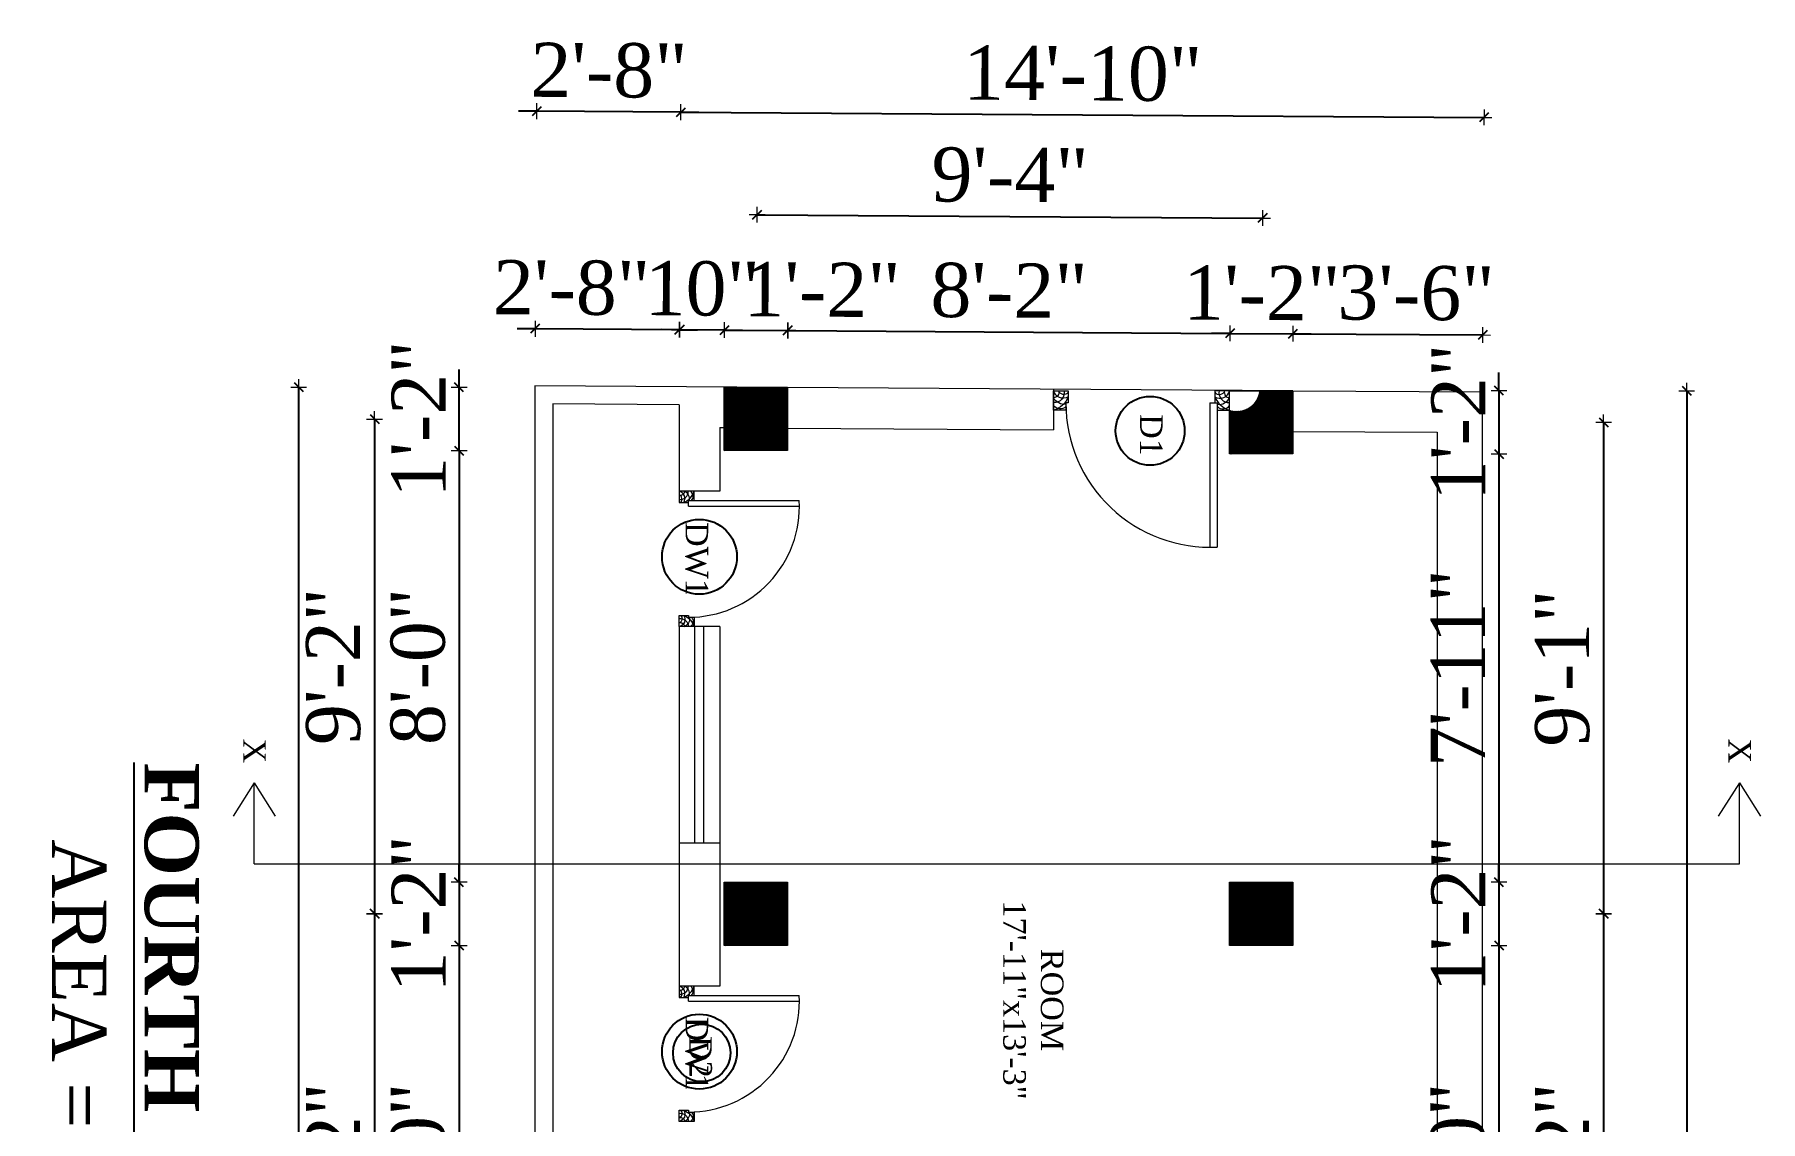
# Model space of a CAD drawing. Header units: inches. Extents: x 4069 to 291496, y -47643 to 12535.
# Drawn here: x 34035.5 to 34418, y 4234.1 to 4474.9 of the extents above; entities that cross this region are included whole.
import ezdxf

# ---------------------------------------------------------------- set-up
doc = ezdxf.new("R2010")
doc.units = ezdxf.units.IN
doc.header["$LTSCALE"] = 5
doc.header["$MEASUREMENT"] = 0
for name, color, linetype, lineweight in [('A-WALL', 7, 'Continuous', 9), ('Dimension', 7, 'Continuous', 18), ('DOOR', 62, 'Continuous', 0)]:
    doc.layers.add(name, color=color, linetype=linetype, lineweight=lineweight)
doc.layers.add('dim line', color=7, linetype='Continuous', lineweight=15, true_color=0xfab2b2)
doc.layers.add('TEXT', color=6, linetype='Continuous')
doc.layers.add('WALL', color=7, linetype='Continuous')
doc.styles.add('ordinary', font='times.ttf')
doc.dimstyles.new('Copy of 96', dxfattribs={"dimtxt": 7, "dimasz": 4, "dimexe": 0.5, "dimexo": 0.5, "dimgap": 3, "dimtad": 1, "dimdec": 1, "dimzin": 11, "dimdsep": 46, "dimlunit": 4, "dimtxsty": 'ordinary', "dimblk": 'OBLIQUE', "dimcen": 0.09, "dimse1": 1, "dimse2": 1, "dimclrt": 6, "dimazin": 0, "dimtfac": 1, "dimtdec": 1, "dimtix": 1, "dimtmove": 2, "dimatfit": 3, "dimldrblk": 'leader', "dimfxl": 0.5, "dimfxlon": 1, "dimtolj": 1, "dimtzin": 0, "dimarcsym": 0})
pattern_1 = [(315, (32698.64002, 28709.20397), (0.08838834765, 0.08838834765), [])]

# ---------------------------------------------------------------- blocks, each defined once
blk = doc.blocks.new('A$C27B36B59')
at = {"layer": 'DOOR'}
for p, q in [((0, 4), (0, 0)), ((2.5, 4), (0, 4)), ((2.5, 2.5), (2.5, 4)), ((0, 0), (3, 0)), ((3, 2.5), (2.5, 2.5)), ((3, 0), (3, 2.5))]:
    blk.add_line(p, q, dxfattribs=at)
for centre, radius, start, end in [((-1.4, -0.54), 4.75, 22.1411, 72.838), ((1.34, 2.09), 1.64, 45.138, 144.8948), ((2.21, 0.3), 2.49, 83.3149, 152.658), ((0.13, 0.37), 2.05, 349.4875, 93.6805), ((1.96, -0.47), 2.01, 58.7447, 166.495), ((-0.06, 0.32), 1.13, 343.542, 86.947), ((2.08, -0.4), 1.17, 38.2816, 160.1519)]:
    blk.add_arc(centre, radius, start, end, dxfattribs=at)
blk = doc.blocks.new('D2')
at = {"layer": 'DOOR'}
for p, q in [((74473.95, 24047.59), (74473.95, 24018.09)), ((74473.95, 24047.59), (74475.45, 24047.59)), ((74475.45, 24047.59), (74475.45, 24018.13))]:
    blk.add_line(p, q, dxfattribs=at)
blk.add_arc((74473.95, 24047.59), 29.5, 180, 272.9146, dxfattribs=at)
at = {"layer": 'DOOR', "xscale": -1, "rotation": 180}
blk.add_blockref('A$C27B36B59', (74441.95, 24050.09), dxfattribs=at)
at = {"layer": 'DOOR', "rotation": 180}
blk.add_blockref('A$C27B36B59', (74477.95, 24050.09), dxfattribs=at)
blk = doc.blocks.new('oblique')
at = {"color": 0, "lineweight": -2}
blk.add_line((0.25, 0.25), (-0.25, -0.25), dxfattribs=at)
at = {"layer": 'dim line', "lineweight": 9}
for p, q in [((-0.4375, 0), (0.4375, 0)), ((0, 0.4375), (0, -0.4375))]:
    blk.add_line(p, q, dxfattribs=at)
blk = doc.blocks.new('*D1469')
at = {"layer": 'A-WALL', "color": 0, "lineweight": -2, "ltscale": 50, "transparency": 16777216}
for p, q in [((34129.6, 4396.75), (34129.6, 4400.75)), ((34129.6, 4382.75), (34129.6, 4396.75)), ((34129.6, 4382.75), (34129.6, 4378.75))]:
    blk.add_line(p, q, dxfattribs=at)
at = {"layer": 'Defpoints', "color": 0, "ltscale": 50, "transparency": 16777216}
for p in [(34129.6, 4396.75), (34188.36, 4396.75, -58.17), (34188.36, 4382.75, -58.17)]:
    blk.add_point(p, dxfattribs=at)
at = {"layer": 'A-WALL', "color": 0, "lineweight": -2, "ltscale": 50, "transparency": 16777216, "xscale": 4, "yscale": 4, "zscale": 4}
for p, rotation in [((34129.6, 4396.75), 270), ((34129.6, 4382.75), 90)]:
    blk.add_blockref('oblique', p, dxfattribs=dict(at, rotation=rotation))
at = {"layer": 'A-WALL', "color": 6, "ltscale": 50, "transparency": 16777216, "insert": (34120.6, 4389.75), "char_height": 12, "attachment_point": 5, "rotation": 90, "style": 'ordinary'}
blk.add_mtext('\\A1;1\'-2"', dxfattribs=at)
blk = doc.blocks.new('_OBLIQUE')
at = {"color": 0, "linetype": 'ByBlock'}
blk.add_line((-0.5, -0.5), (0.5, 0.5), dxfattribs=at)
blk = doc.blocks.new('leader')
at = {"layer": 'Dimension'}
for p, q in [((0, -4.328), (0, 4.328)), ((-4.424, 0), (4.424, 0))]:
    blk.add_line(p, q, dxfattribs=at)
blk = doc.blocks.new('*D1470')
at = {"layer": 'A-WALL', "color": 0, "lineweight": -2, "ltscale": 5, "transparency": 16777216}
blk.add_line((34129.6, 4382.75), (34129.6, 4287.13), dxfattribs=at)
at = {"layer": 'Defpoints', "color": 0, "ltscale": 5, "transparency": 16777216}
for p in [(34188.36, 4382.75, -58.17), (34129.6, 4287.13), (34188.36, 4287.13, -58.17)]:
    blk.add_point(p, dxfattribs=at)
at = {"layer": 'A-WALL', "color": 0, "lineweight": -2, "ltscale": 5, "transparency": 16777216, "xscale": 4, "yscale": 4, "zscale": 4}
for p, rotation in [((34129.6, 4382.75), 90), ((34129.6, 4287.13), 270)]:
    blk.add_blockref('oblique', p, dxfattribs=dict(at, rotation=rotation))
at = {"layer": 'A-WALL', "color": 6, "ltscale": 5, "transparency": 16777216, "insert": (34120.5, 4334.94), "char_height": 12, "attachment_point": 5, "rotation": 90, "style": 'ordinary'}
blk.add_mtext('\\A1;8\'-0"', dxfattribs=at)
blk = doc.blocks.new('*D1471')
at = {"layer": 'A-WALL', "color": 0, "lineweight": -2, "ltscale": 5, "transparency": 16777216}
for p, q in [((34129.6, 4287.13), (34129.6, 4291.13)), ((34129.6, 4287.13), (34129.6, 4273.13)), ((34129.6, 4273.13), (34129.6, 4269.13))]:
    blk.add_line(p, q, dxfattribs=at)
at = {"layer": 'Defpoints', "color": 0, "ltscale": 5, "transparency": 16777216}
for p in [(34188.36, 4287.13, -58.17), (34129.6, 4273.13), (34188.36, 4273.13, -58.17)]:
    blk.add_point(p, dxfattribs=at)
at = {"layer": 'A-WALL', "color": 0, "lineweight": -2, "ltscale": 5, "transparency": 16777216, "xscale": 4, "yscale": 4, "zscale": 4}
for p, rotation in [((34129.6, 4287.13), 270), ((34129.6, 4273.13), 90)]:
    blk.add_blockref('oblique', p, dxfattribs=dict(at, rotation=rotation))
at = {"layer": 'A-WALL', "color": 6, "ltscale": 5, "transparency": 16777216, "insert": (34120.6, 4280.13), "char_height": 12, "attachment_point": 5, "rotation": 90, "style": 'ordinary'}
blk.add_mtext('\\A1;1\'-2"', dxfattribs=at)
blk = doc.blocks.new('*D1472')
at = {"layer": 'A-WALL', "color": 0, "lineweight": -2, "ltscale": 5, "transparency": 16777216}
blk.add_line((34129.6, 4273.13), (34129.6, 4177.5), dxfattribs=at)
at = {"layer": 'Defpoints', "color": 0, "ltscale": 5, "transparency": 16777216}
for p in [(34188.36, 4273.13, -58.17), (34129.6, 4177.5), (34188.36, 4177.5, -58.17)]:
    blk.add_point(p, dxfattribs=at)
at = {"layer": 'A-WALL', "color": 0, "lineweight": -2, "ltscale": 5, "transparency": 16777216, "xscale": 4, "yscale": 4, "zscale": 4}
for p, rotation in [((34129.6, 4273.13), 90), ((34129.6, 4177.5), 270)]:
    blk.add_blockref('oblique', p, dxfattribs=dict(at, rotation=rotation))
at = {"layer": 'A-WALL', "color": 6, "ltscale": 5, "transparency": 16777216, "insert": (34120.5, 4225.32), "char_height": 12, "attachment_point": 5, "rotation": 90, "style": 'ordinary'}
blk.add_mtext('\\A1;8\'-0"', dxfattribs=at)
blk = doc.blocks.new('*D1356')
at = {"layer": 'A-WALL', "color": 0, "lineweight": -2, "ltscale": 5, "transparency": 16777216}
blk.add_line((34110.85, 4389.75), (34110.85, 4280.13), dxfattribs=at)
at = {"layer": 'Defpoints', "color": 0, "ltscale": 5, "transparency": 16777216}
for p in [(34195.36, 4389.75, -58.17), (34110.85, 4280.13), (34195.36, 4280.13, -58.17)]:
    blk.add_point(p, dxfattribs=at)
at = {"layer": 'A-WALL', "color": 0, "lineweight": -2, "ltscale": 5, "transparency": 16777216, "xscale": 4, "yscale": 4, "zscale": 4}
for p, rotation in [((34110.85, 4389.75), 90), ((34110.85, 4280.13), 270)]:
    blk.add_blockref('oblique', p, dxfattribs=dict(at, rotation=rotation))
at = {"layer": 'A-WALL', "color": 6, "ltscale": 5, "transparency": 16777216, "insert": (34101.73, 4334.94), "char_height": 12, "attachment_point": 5, "rotation": 90, "style": 'ordinary'}
blk.add_mtext('\\A1;9\'-2"', dxfattribs=at)
blk = doc.blocks.new('*D1476')
at = {"layer": 'A-WALL', "color": 0, "lineweight": -2, "ltscale": 5, "transparency": 16777216}
blk.add_line((34110.85, 4280.13), (34110.85, 4170.5), dxfattribs=at)
at = {"layer": 'Defpoints', "color": 0, "ltscale": 5, "transparency": 16777216}
for p in [(34195.36, 4280.13, -58.17), (34110.85, 4170.5), (34195.36, 4170.5, -58.17)]:
    blk.add_point(p, dxfattribs=at)
at = {"layer": 'A-WALL', "color": 0, "lineweight": -2, "ltscale": 5, "transparency": 16777216, "xscale": 4, "yscale": 4, "zscale": 4}
for p, rotation in [((34110.85, 4280.13), 90), ((34110.85, 4170.5), 270)]:
    blk.add_blockref('oblique', p, dxfattribs=dict(at, rotation=rotation))
at = {"layer": 'A-WALL', "color": 6, "ltscale": 5, "transparency": 16777216, "insert": (34101.73, 4225.32), "char_height": 12, "attachment_point": 5, "rotation": 90, "style": 'ordinary'}
blk.add_mtext('\\A1;9\'-2"', dxfattribs=at)
blk = doc.blocks.new('*D1357')
at = {"layer": 'A-WALL', "color": 0, "lineweight": -2, "ltscale": 5, "transparency": 16777216}
blk.add_line((34094.04, 3983.17), (34094.04, 4396.84), dxfattribs=at)
at = {"layer": 'Defpoints', "color": 0, "ltscale": 5, "transparency": 16777216}
for p in [(34094.04, 4396.84), (34188.36, 4396.84, -58.17), (34298.7, 3983.17, -58)]:
    blk.add_point(p, dxfattribs=at)
at = {"layer": 'A-WALL', "color": 0, "lineweight": -2, "ltscale": 5, "transparency": 16777216, "xscale": 4, "yscale": 4, "zscale": 4}
for p, rotation in [((34094.04, 4396.84), 90), ((34094.04, 3983.17), 270)]:
    blk.add_blockref('oblique', p, dxfattribs=dict(at, rotation=rotation))
at = {"layer": 'A-WALL', "color": 6, "ltscale": 5, "transparency": 16777216, "insert": (34084.94, 4190), "char_height": 12, "attachment_point": 5, "rotation": 90, "style": 'ordinary'}
blk.add_mtext('\\A1;34\'-6"', dxfattribs=at)
blk = doc.blocks.new('*D1478')
at = {"layer": 'A-WALL', "color": 0, "lineweight": -2, "ltscale": 50, "transparency": 16777216}
for p, q in [((34360.07, 4396.02), (34360.07, 4400.02)), ((34360.07, 4396.02), (34360.07, 4382.02)), ((34360.07, 4382.02), (34360.07, 4378.02))]:
    blk.add_line(p, q, dxfattribs=at)
at = {"layer": 'Defpoints', "color": 0, "ltscale": 50, "transparency": 16777216}
for p in [(34314.36, 4396.02, -58.17), (34314.36, 4382.02, -58.17), (34360.07, 4382.02)]:
    blk.add_point(p, dxfattribs=at)
at = {"layer": 'A-WALL', "color": 0, "lineweight": -2, "ltscale": 50, "transparency": 16777216, "xscale": 4, "yscale": 4, "zscale": 4}
for p, rotation in [((34360.07, 4396.02), 270), ((34360.07, 4382.02), 90)]:
    blk.add_blockref('oblique', p, dxfattribs=dict(at, rotation=rotation))
at = {"layer": 'A-WALL', "color": 6, "ltscale": 50, "transparency": 16777216, "insert": (34351.07, 4389.02), "char_height": 12, "attachment_point": 5, "rotation": 90, "style": 'ordinary'}
blk.add_mtext('\\A1;1\'-2"', dxfattribs=at)
blk = doc.blocks.new('*D1479')
at = {"layer": 'A-WALL', "color": 0, "lineweight": -2, "ltscale": 5, "transparency": 16777216}
blk.add_line((34360.07, 4382.02), (34360.07, 4287.13), dxfattribs=at)
at = {"layer": 'Defpoints', "color": 0, "ltscale": 5, "transparency": 16777216}
for p in [(34314.36, 4382.02, -58.17), (34314.36, 4287.13, -58.17), (34360.07, 4287.13)]:
    blk.add_point(p, dxfattribs=at)
at = {"layer": 'A-WALL', "color": 0, "lineweight": -2, "ltscale": 5, "transparency": 16777216, "xscale": 4, "yscale": 4, "zscale": 4}
for p, rotation in [((34360.07, 4382.02), 90), ((34360.07, 4287.13), 270)]:
    blk.add_blockref('oblique', p, dxfattribs=dict(at, rotation=rotation))
at = {"layer": 'A-WALL', "color": 6, "ltscale": 5, "transparency": 16777216, "insert": (34350.95, 4334.57), "char_height": 12, "attachment_point": 5, "rotation": 90, "style": 'ordinary'}
blk.add_mtext('\\A1;7\'-11"', dxfattribs=at)
blk = doc.blocks.new('*D1358')
at = {"layer": 'A-WALL', "color": 0, "lineweight": -2, "ltscale": 5, "transparency": 16777216}
for p, q in [((34360.07, 4287.13), (34360.07, 4291.13)), ((34360.07, 4287.13), (34360.07, 4273.13)), ((34360.07, 4273.13), (34360.07, 4269.13))]:
    blk.add_line(p, q, dxfattribs=at)
at = {"layer": 'Defpoints', "color": 0, "ltscale": 5, "transparency": 16777216}
for p in [(34314.36, 4287.13, -58.17), (34314.36, 4273.13, -58.17), (34360.07, 4273.13)]:
    blk.add_point(p, dxfattribs=at)
at = {"layer": 'A-WALL', "color": 0, "lineweight": -2, "ltscale": 5, "transparency": 16777216, "xscale": 4, "yscale": 4, "zscale": 4}
for p, rotation in [((34360.07, 4287.13), 270), ((34360.07, 4273.13), 90)]:
    blk.add_blockref('oblique', p, dxfattribs=dict(at, rotation=rotation))
at = {"layer": 'A-WALL', "color": 6, "ltscale": 5, "transparency": 16777216, "insert": (34351.07, 4280.13), "char_height": 12, "attachment_point": 5, "rotation": 90, "style": 'ordinary'}
blk.add_mtext('\\A1;1\'-2"', dxfattribs=at)
blk = doc.blocks.new('*D1480')
at = {"layer": 'A-WALL', "color": 0, "lineweight": -2, "ltscale": 5, "transparency": 16777216}
blk.add_line((34360.07, 4273.13), (34360.07, 4177.5), dxfattribs=at)
at = {"layer": 'Defpoints', "color": 0, "ltscale": 5, "transparency": 16777216}
for p in [(34314.36, 4273.13, -58.17), (34314.36, 4177.5, -58.17), (34360.07, 4177.5)]:
    blk.add_point(p, dxfattribs=at)
at = {"layer": 'A-WALL', "color": 0, "lineweight": -2, "ltscale": 5, "transparency": 16777216, "xscale": 4, "yscale": 4, "zscale": 4}
for p, rotation in [((34360.07, 4273.13), 90), ((34360.07, 4177.5), 270)]:
    blk.add_blockref('oblique', p, dxfattribs=dict(at, rotation=rotation))
at = {"layer": 'A-WALL', "color": 6, "ltscale": 5, "transparency": 16777216, "insert": (34350.97, 4225.32), "char_height": 12, "attachment_point": 5, "rotation": 90, "style": 'ordinary'}
blk.add_mtext('\\A1;8\'-0"', dxfattribs=at)
blk = doc.blocks.new('*D1360')
at = {"layer": 'A-WALL', "color": 0, "lineweight": -2, "ltscale": 5, "transparency": 16777216}
blk.add_line((34383.26, 4389.02), (34383.26, 4280.13), dxfattribs=at)
at = {"layer": 'Defpoints', "color": 0, "ltscale": 5, "transparency": 16777216}
for p in [(34307.36, 4389.02, -58.17), (34307.36, 4280.13, -58.17), (34383.26, 4280.13)]:
    blk.add_point(p, dxfattribs=at)
at = {"layer": 'A-WALL', "color": 0, "lineweight": -2, "ltscale": 5, "transparency": 16777216, "xscale": 4, "yscale": 4, "zscale": 4}
for p, rotation in [((34383.26, 4389.02), 90), ((34383.26, 4280.13), 270)]:
    blk.add_blockref('oblique', p, dxfattribs=dict(at, rotation=rotation))
at = {"layer": 'A-WALL', "color": 6, "ltscale": 5, "transparency": 16777216, "insert": (34374.14, 4334.57), "char_height": 12, "attachment_point": 5, "rotation": 90, "style": 'ordinary'}
blk.add_mtext('\\A1;9\'-1"', dxfattribs=at)
blk = doc.blocks.new('*D1483')
at = {"layer": 'A-WALL', "color": 0, "lineweight": -2, "ltscale": 5, "transparency": 16777216}
blk.add_line((34383.26, 4280.13), (34383.26, 4170.5), dxfattribs=at)
at = {"layer": 'Defpoints', "color": 0, "ltscale": 5, "transparency": 16777216}
for p in [(34307.36, 4280.13, -58.17), (34307.36, 4170.5, -58.17), (34383.26, 4170.5)]:
    blk.add_point(p, dxfattribs=at)
at = {"layer": 'A-WALL', "color": 0, "lineweight": -2, "ltscale": 5, "transparency": 16777216, "xscale": 4, "yscale": 4, "zscale": 4}
for p, rotation in [((34383.26, 4280.13), 90), ((34383.26, 4170.5), 270)]:
    blk.add_blockref('oblique', p, dxfattribs=dict(at, rotation=rotation))
at = {"layer": 'A-WALL', "color": 6, "ltscale": 5, "transparency": 16777216, "insert": (34374.14, 4225.32), "char_height": 12, "attachment_point": 5, "rotation": 90, "style": 'ordinary'}
blk.add_mtext('\\A1;9\'-2"', dxfattribs=at)
blk = doc.blocks.new('*D1361')
at = {"layer": 'A-WALL', "color": 0, "lineweight": -2, "ltscale": 5, "transparency": 16777216}
blk.add_line((34401.7, 4396.02), (34401.7, 3983.17), dxfattribs=at)
at = {"layer": 'Defpoints', "color": 0, "ltscale": 5, "transparency": 16777216}
for p in [(34314.36, 4396.02, -58.17), (34298.7, 3983.17, -58), (34401.7, 3983.17)]:
    blk.add_point(p, dxfattribs=at)
at = {"layer": 'A-WALL', "color": 0, "lineweight": -2, "ltscale": 5, "transparency": 16777216, "xscale": 4, "yscale": 4, "zscale": 4}
for p, rotation in [((34401.7, 4396.02), 90), ((34401.7, 3983.17), 270)]:
    blk.add_blockref('oblique', p, dxfattribs=dict(at, rotation=rotation))
at = {"layer": 'A-WALL', "color": 6, "ltscale": 5, "transparency": 16777216, "insert": (34392.59, 4189.59), "char_height": 12, "attachment_point": 5, "rotation": 90, "style": 'ordinary'}
blk.add_mtext('\\A1;34\'-5"', dxfattribs=at)
blk = doc.blocks.new('*D1362')
at = {"layer": 'A-WALL', "color": 0, "lineweight": -2, "ltscale": 50, "transparency": 16777216}
blk.add_line((34188.44, 4409.46), (34202.44, 4409.37), dxfattribs=at)
at = {"layer": 'Defpoints', "color": 0, "ltscale": 50, "transparency": 16777216}
for p in [(34202.44, 4409.37), (34188.36, 4396.84, -58.17), (34202.36, 4396.75, -58.17)]:
    blk.add_point(p, dxfattribs=at)
at = {"layer": 'A-WALL', "color": 0, "lineweight": -2, "ltscale": 50, "transparency": 16777216, "xscale": 4, "yscale": 4, "zscale": 4}
for p, rotation in [((34188.44, 4409.46), 179.6259071472626), ((34202.44, 4409.37), 359.6259071472626)]:
    blk.add_blockref('oblique', p, dxfattribs=dict(at, rotation=rotation))
at = {"layer": 'A-WALL', "color": 6, "ltscale": 50, "transparency": 16777216, "insert": (34210.05, 4418.42), "char_height": 12, "attachment_point": 5, "rotation": 359.6259, "style": 'ordinary'}
blk.add_mtext('\\A1;1\'-2"', dxfattribs=at)
blk = doc.blocks.new('*D1363')
at = {"layer": 'A-WALL', "color": 0, "lineweight": -2, "ltscale": 5, "transparency": 16777216}
blk.add_line((34202.44, 4409.37), (34300.44, 4408.73), dxfattribs=at)
at = {"layer": 'Defpoints', "color": 0, "ltscale": 5, "transparency": 16777216}
for p in [(34300.44, 4408.73), (34202.36, 4396.75, -58.17), (34300.36, 4396.02, -58.17)]:
    blk.add_point(p, dxfattribs=at)
at = {"layer": 'A-WALL', "color": 0, "lineweight": -2, "ltscale": 5, "transparency": 16777216, "xscale": 4, "yscale": 4, "zscale": 4}
for p, rotation in [((34202.44, 4409.37), 179.6259071471166), ((34300.44, 4408.73), 359.6259071471166)]:
    blk.add_blockref('oblique', p, dxfattribs=dict(at, rotation=rotation))
at = {"layer": 'A-WALL', "color": 6, "ltscale": 5, "transparency": 16777216, "insert": (34251.5, 4418.16), "char_height": 12, "attachment_point": 5, "rotation": 359.6259, "style": 'ordinary'}
blk.add_mtext('\\A1;8\'-2"', dxfattribs=at)
blk = doc.blocks.new('*D1485')
at = {"layer": 'A-WALL', "color": 0, "lineweight": -2, "ltscale": 5, "transparency": 16777216}
for p, q in [((34300.44, 4408.73), (34296.44, 4408.76)), ((34300.44, 4408.73), (34314.44, 4408.64)), ((34314.44, 4408.64), (34318.44, 4408.62))]:
    blk.add_line(p, q, dxfattribs=at)
at = {"layer": 'Defpoints', "color": 0, "ltscale": 5, "transparency": 16777216}
for p in [(34314.44, 4408.64), (34300.36, 4396.02, -58.17), (34314.36, 4396.02, -58.17)]:
    blk.add_point(p, dxfattribs=at)
at = {"layer": 'A-WALL', "color": 0, "lineweight": -2, "ltscale": 5, "transparency": 16777216, "xscale": 4, "yscale": 4, "zscale": 4}
for p, rotation in [((34300.44, 4408.73), 359.6259071471166), ((34314.44, 4408.64), 179.6259071471166)]:
    blk.add_blockref('oblique', p, dxfattribs=dict(at, rotation=rotation))
at = {"layer": 'A-WALL', "color": 6, "ltscale": 5, "transparency": 16777216, "insert": (34307.5, 4417.69), "char_height": 12, "attachment_point": 5, "rotation": 359.6259, "style": 'ordinary'}
blk.add_mtext('\\A1;1\'-2"', dxfattribs=at)
blk = doc.blocks.new('*D1364')
at = {"layer": 'A-WALL', "color": 0, "lineweight": -2, "ltscale": 5, "transparency": 16777216}
blk.add_line((34195.66, 4435), (34307.66, 4434.27), dxfattribs=at)
at = {"layer": 'Defpoints', "color": 0, "ltscale": 5, "transparency": 16777216}
for p in [(34307.66, 4434.27), (34195.36, 4389.75, -58.17), (34307.36, 4389.02, -58.17)]:
    blk.add_point(p, dxfattribs=at)
at = {"layer": 'A-WALL', "color": 0, "lineweight": -2, "ltscale": 5, "transparency": 16777216, "xscale": 4, "yscale": 4, "zscale": 4}
for p, rotation in [((34195.66, 4435), 179.6259071471166), ((34307.66, 4434.27), 359.6259071471166)]:
    blk.add_blockref('oblique', p, dxfattribs=dict(at, rotation=rotation))
at = {"layer": 'A-WALL', "color": 6, "ltscale": 5, "transparency": 16777216, "insert": (34251.72, 4443.76), "char_height": 12, "attachment_point": 5, "rotation": 359.6259, "style": 'ordinary'}
blk.add_mtext('\\A1;9\'-4"', dxfattribs=at)
blk = doc.blocks.new('*D1365')
at = {"layer": 'A-WALL', "color": 0, "lineweight": -2, "ltscale": 5, "transparency": 16777216}
blk.add_line((34178.76, 4457.73), (34356.76, 4456.57), dxfattribs=at)
at = {"layer": 'Defpoints', "color": 0, "ltscale": 5, "transparency": 16777216}
for p in [(34356.76, 4456.57), (34178.36, 4396.9, -58.17), (34356.36, 4395.74, -58.17)]:
    blk.add_point(p, dxfattribs=at)
at = {"layer": 'A-WALL', "color": 0, "lineweight": -2, "ltscale": 5, "transparency": 16777216, "xscale": 4, "yscale": 4, "zscale": 4}
for p, rotation in [((34178.76, 4457.73), 179.6259071471166), ((34356.76, 4456.57), 359.6259071471166)]:
    blk.add_blockref('oblique', p, dxfattribs=dict(at, rotation=rotation))
at = {"layer": 'A-WALL', "color": 6, "ltscale": 5, "transparency": 16777216, "insert": (34267.82, 4466.25), "char_height": 12, "attachment_point": 5, "rotation": 359.6259, "style": 'ordinary'}
blk.add_mtext('\\A1;14\'-10"', dxfattribs=at)
blk = doc.blocks.new('*D1488')
at = {"layer": 'A-WALL', "color": 0, "lineweight": -2, "ltscale": 5, "transparency": 16777216}
blk.add_line((34314.44, 4408.64), (34356.44, 4408.37), dxfattribs=at)
at = {"layer": 'Defpoints', "color": 0, "ltscale": 5, "transparency": 16777216}
for p in [(34356.44, 4408.37), (34314.36, 4396.02, -58.17), (34356.36, 4395.74, -58)]:
    blk.add_point(p, dxfattribs=at)
at = {"layer": 'A-WALL', "color": 0, "lineweight": -2, "ltscale": 5, "transparency": 16777216, "xscale": 4, "yscale": 4, "zscale": 4}
for p, rotation in [((34314.44, 4408.64), 179.6259071471166), ((34356.44, 4408.37), 359.6259071471166)]:
    blk.add_blockref('oblique', p, dxfattribs=dict(at, rotation=rotation))
at = {"layer": 'A-WALL', "color": 6, "ltscale": 5, "transparency": 16777216, "insert": (34341.7, 4417.61), "char_height": 12, "attachment_point": 5, "rotation": 359.6259, "style": 'ordinary'}
blk.add_mtext('\\A1;3\'-6"', dxfattribs=at)
blk = doc.blocks.new('*D1371')
at = {"layer": 'A-WALL', "color": 0, "lineweight": -2, "ltscale": 5, "transparency": 16777216}
for p, q in [((34178.44, 4409.53), (34174.44, 4409.56)), ((34188.44, 4409.46), (34178.44, 4409.53)), ((34188.44, 4409.46), (34192.44, 4409.44))]:
    blk.add_line(p, q, dxfattribs=at)
at = {"layer": 'Defpoints', "color": 0, "ltscale": 5, "transparency": 16777216}
for p in [(34178.44, 4409.53), (34178.36, 4396.9, -58.17), (34188.36, 4396.84, -58.17)]:
    blk.add_point(p, dxfattribs=at)
at = {"layer": 'A-WALL', "color": 0, "lineweight": -2, "ltscale": 5, "transparency": 16777216, "xscale": 4, "yscale": 4, "zscale": 4}
for p, rotation in [((34178.44, 4409.53), 359.6259071471166), ((34188.44, 4409.46), 179.6259071471166)]:
    blk.add_blockref('oblique', p, dxfattribs=dict(at, rotation=rotation))
at = {"layer": 'A-WALL', "color": 6, "ltscale": 5, "transparency": 16777216, "insert": (34183.5, 4418.6), "char_height": 12, "attachment_point": 5, "rotation": 359.6259, "style": 'ordinary'}
blk.add_mtext('\\A1;10"', dxfattribs=at)
blk = doc.blocks.new('*D1489')
at = {"layer": 'A-WALL', "color": 0, "lineweight": -2, "ltscale": 5, "transparency": 16777216}
for p, q in [((34146.44, 4409.74), (34142.44, 4409.76)), ((34178.44, 4409.53), (34146.44, 4409.74)), ((34178.44, 4409.53), (34182.44, 4409.5))]:
    blk.add_line(p, q, dxfattribs=at)
at = {"layer": 'Defpoints', "color": 0, "ltscale": 5, "transparency": 16777216}
for p in [(34146.44, 4409.74), (34146.36, 4397.11, -58), (34178.36, 4396.9, -58.17)]:
    blk.add_point(p, dxfattribs=at)
at = {"layer": 'A-WALL', "color": 0, "lineweight": -2, "ltscale": 5, "transparency": 16777216, "xscale": 4, "yscale": 4, "zscale": 4}
for p, rotation in [((34146.44, 4409.74), 359.6259071471166), ((34178.44, 4409.53), 179.6259071471166)]:
    blk.add_blockref('oblique', p, dxfattribs=dict(at, rotation=rotation))
at = {"layer": 'A-WALL', "color": 6, "ltscale": 5, "transparency": 16777216, "insert": (34154.52, 4418.78), "char_height": 12, "attachment_point": 5, "rotation": 359.6259, "style": 'ordinary'}
blk.add_mtext('\\A1;2\'-8"', dxfattribs=at)
blk = doc.blocks.new('*D1375')
at = {"layer": 'A-WALL', "color": 0, "lineweight": -2, "ltscale": 5, "transparency": 16777216}
for p, q in [((34146.76, 4457.94), (34142.76, 4457.96)), ((34178.76, 4457.73), (34146.76, 4457.94)), ((34178.76, 4457.73), (34182.76, 4457.7))]:
    blk.add_line(p, q, dxfattribs=at)
at = {"layer": 'Defpoints', "color": 0, "ltscale": 5, "transparency": 16777216}
for p in [(34146.76, 4457.94), (34146.36, 4397.11, -58.17), (34178.36, 4396.9, -58.17)]:
    blk.add_point(p, dxfattribs=at)
at = {"layer": 'A-WALL', "color": 0, "lineweight": -2, "ltscale": 5, "transparency": 16777216, "xscale": 4, "yscale": 4, "zscale": 4}
for p, rotation in [((34146.76, 4457.94), 359.6259071471166), ((34178.76, 4457.73), 179.6259071471166)]:
    blk.add_blockref('oblique', p, dxfattribs=dict(at, rotation=rotation))
at = {"layer": 'A-WALL', "color": 6, "ltscale": 5, "transparency": 16777216, "insert": (34162.82, 4466.94), "char_height": 12, "attachment_point": 5, "rotation": 359.6259, "style": 'ordinary'}
blk.add_mtext('\\A1;2\'-8"', dxfattribs=at)

msp = doc.modelspace()

# ---------------------------------------------------------------- hatches: boundary and pattern name
at = {"layer": 'A-WALL', "ltscale": 5}
h = msp.add_hatch(dxfattribs=at)
h.set_pattern_fill('ANSI31', color=256, angle=270)
h.set_pattern_definition(pattern_1)
h.paths.add_polyline_path([(34202.36116, 4396.74707), (34188.36116, 4396.74707), (34188.36116, 4382.74707), (34202.36116, 4382.74707)])
h = msp.add_hatch(dxfattribs=at)
h.set_pattern_fill('ANSI31', color=256, angle=270)
h.set_pattern_definition(pattern_1)
h.paths.add_polyline_path([(34300.36116, 4382.01579), (34314.36116, 4382.01579), (34314.36116, 4396.01579), (34306.99605, 4396.01579, -0.469616463), (34300.36116, 4391.68246)])
h = msp.add_hatch(dxfattribs=at)
h.set_pattern_fill('ANSI31', color=256, angle=270)
h.set_pattern_definition(pattern_1)
h.paths.add_polyline_path([(34188.36116, 4287.12596), (34188.36116, 4273.12596), (34202.36116, 4273.12596), (34202.36116, 4287.12596)])
h = msp.add_hatch(dxfattribs=at)
h.set_pattern_fill('ANSI31', color=256, angle=270)
h.set_pattern_definition(pattern_1)
h.paths.add_polyline_path([(34314.36116, 4273.12596), (34314.36116, 4287.12596), (34300.36116, 4287.12596), (34300.36116, 4273.12596)])

# ---------------------------------------------------------------- linework, layer by layer
for p, q in [((34146.36116, 4397.11271), (34146.36116, 4080.27824)), ((34314.36116, 4396.01579), (34146.36116, 4397.11271)), ((34261.36129, 4396.36184), (34261.36129, 4387.36165)), ((34314.36116, 4396.01579), (34356.36116, 4395.74157)), ((34356.36116, 4395.74157), (34356.36116, 4085.83066)), ((34150.36116, 4393.0865), (34150.36116, 4167.50484)), ((34178.36116, 4392.90369), (34150.36116, 4393.0865)), ((34178.36116, 4392.90369), (34178.36116, 4373.74707)), ((34187.36116, 4387.84482), (34187.36116, 4373.74707)), ((34187.36116, 4387.84482), (34188.36116, 4387.83829)), ((34202.36116, 4387.74688), (34261.36129, 4387.36165)), ((34314.3024, 4387.01599), (34346.36116, 4386.80667)), ((34346.36116, 4386.80667), (34346.36116, 4177.50484)), ((34187.36116, 4373.74707), (34178.36116, 4373.74707)), ((34178.36116, 4343.74707), (34178.36116, 4264.12596)), ((34187.36116, 4343.74707), (34178.36116, 4343.74707)), ((34181.86116, 4295.74707), (34181.86116, 4343.74707)), ((34183.86116, 4295.74707), (34183.86116, 4343.74707)), ((34187.36116, 4343.74707), (34187.36116, 4264.12596)), ((34084.15727, 4309.1812), (34079.47807, 4301.75204)), ((34084.15727, 4291.1812), (34084.15727, 4309.1812)), ((34084.15727, 4309.1812), (34088.83648, 4301.75204)), ((34413.36116, 4309.1812), (34408.68195, 4301.75204)), ((34413.36116, 4291.1812), (34413.36116, 4309.1812)), ((34413.36116, 4309.1812), (34418.04037, 4301.75204)), ((34187.36116, 4295.74707), (34178.36116, 4295.74707)), ((34187.36116, 4295.74707), (34178.36116, 4295.74707)), ((34084.15727, 4291.1812), (34413.36116, 4291.1812)), ((34187.36116, 4264.12596), (34178.36116, 4264.12596))]:
    msp.add_line(p, q, dxfattribs=at)
at = {"layer": 'A-WALL', "ltscale": 5, "elevation": -0.16904}
for points in [[(34202.36116, 4396.74707), (34202.36116, 4382.74707), (34188.36116, 4382.74707), (34188.36116, 4396.74707)], [(34314.36116, 4396.01579), (34314.36116, 4382.01579), (34300.36116, 4382.01579), (34300.36116, 4396.01579)], [(34202.36116, 4287.12596), (34202.36116, 4273.12596), (34188.36116, 4273.12596), (34188.36116, 4287.12596)], [(34314.36116, 4287.12596), (34314.36116, 4273.12596), (34300.36116, 4273.12596), (34300.36116, 4287.12596)]]:
    msp.add_lwpolyline(points, close=True, dxfattribs=at)
at = {"layer": 'TEXT'}
for centre, radius in [((34282.75799, 4387.13204, -0.16904), 7.64038), ((34182.86116, 4359.22084, -0.16904), 8.29786), ((34182.86116, 4249.59972, -0.16904), 8.29786), ((34183.37219, 4249.32133, -0.16904), 6.36673)]:
    msp.add_circle(centre, radius, dxfattribs=at)

# ---------------------------------------------------------------- block references
at = {"layer": 'WALL', "color": 2, "linetype": 'ByBlock', "xscale": 1.083333333326322, "yscale": 1.083333333326322, "zscale": 1.083333333326322}
msp.add_blockref('D2', (-46384.086, -21658.24612, -0.16904), dxfattribs=at)
at = {"layer": 'WALL', "color": 2, "linetype": 'ByBlock', "xscale": 0.8332999999984168, "yscale": 0.8333000000000084, "zscale": 0.8333, "rotation": 89.99999999999999}
for p in [(54219.29942, -57688.72969, -0.16904), (54219.29942, -57798.3508, -0.16904)]:
    msp.add_blockref('D2', p, dxfattribs=at)

# ---------------------------------------------------------------- texts
at = {"layer": 'TEXT', "style": 'ordinary'}
for s, rotation, p in [('D1', 269.5142373, (34280.55674, 4390.85828, -0.16904)), ('DW1', 270.0003881, (34179.79704, 4366.93325, -0.16904)), ('X', 270, (34081.74242, 4318.9629, -0.16904)), ('X', 270, (34410.94631, 4318.9629, -0.16904)), ('DW1', 270.0003881, (34179.79704, 4257.31214, -0.16904)), ('D2', 270.4857627, (34180.58444, 4253.00528, -0.16904))]:
    msp.add_text(s, height=5, rotation=rotation, dxfattribs=at).set_placement(p)
at = {"layer": 'TEXT', "char_height": 12, "width": 219.8150831, "attachment_point": 8, "rotation": 269.9996119, "style": 'ordinary'}
for s, insert in [('{\\fTimes New Roman|b1|i0|c0|p18;\\LFOURTH FLOOR PLAN}', (34059.72289, 4213.47235, 58)), ('AREA = 458.09sq. ft.', (34035.48213, 4217.05711, 58))]:
    msp.add_mtext(s, dxfattribs=dict(at, insert=insert))
at = {"layer": 'TEXT', "insert": (34250.14121, 4261.02818, 58), "char_height": 5, "attachment_point": 8, "rotation": 269.9996119, "style": 'ordinary'}
msp.add_mtext_dynamic_manual_height_columns('ROOM\\P17\'-11"x13\'-3"', width=101.5687276, gutter_width=1720.71691, heights=[0], dxfattribs=at)

# ---------------------------------------------------------------- dimensions: what is measured, and where the dimension line sits
at = {"layer": 'A-WALL', "ltscale": 5}
for base, p1, p2, angle, picture, middle in [((34146.7583, 4457.93718, 58), (34178.36116, 4396.90377, -0.16904), (34146.36116, 4397.11271, -0.16904), 179.6259071, '*D1375', (34162.81774, 4466.93634, 58)), ((34356.7583, 4456.56604, 58), (34178.36116, 4396.90377, -0.16904), (34356.36116, 4395.74157, -0.16904), 179.6259071, '*D1365', (34267.81774, 4466.25077, 58)), ((34307.65664, 4434.27086, 58), (34195.36116, 4389.74707, -0.16904), (34307.36116, 4389.01579, -0.16904), 179.6259071, '*D1364', (34251.7162, 4443.75743, 58)), ((34178.4436, 4409.52939, 58), (34188.36116, 4396.83848, -0.16904), (34178.36116, 4396.90377, -0.16904), 179.6259071, '*D1371', (34183.50304, 4418.60037, 58)), ((34300.44419, 4408.73282, 58), (34202.36116, 4396.74707, -0.16904), (34300.36116, 4396.01579, -0.16904), 179.6259071, '*D1363', (34251.50334, 4418.15638, 58)), ((34314.4436, 4408.64141, 58), (34300.36116, 4396.01579, -0.16904), (34314.36116, 4396.01579, -0.16904), 179.6259071, '*D1485', (34307.50266, 4417.68692, 58)), ((34094.04452, 4396.83848, 58), (34298.70039, 3983.1678), (34188.36116, 4396.83848, -0.16904), 270, '*D1357', (34084.9407, 4190.00314, 58)), ((34401.69626, 3983.1678, 58), (34314.36116, 4396.01579, -0.16904), (34298.70039, 3983.1678), 270, '*D1361', (34392.59244, 4189.5918, 58)), ((34110.85178, 4280.12596, 58), (34195.36116, 4389.74707, -0.16904), (34195.36116, 4280.12596, -0.16904), 270, '*D1356', (34101.73065, 4334.93651, 58)), ((34383.26346, 4280.12596, 58), (34307.36116, 4389.01579, -0.16904), (34307.36116, 4280.12596, -0.16904), 270, '*D1360', (34374.14234, 4334.57087, 58)), ((34129.60457, 4287.12596, 58), (34188.36116, 4382.74707, -0.16904), (34188.36116, 4287.12596, -0.16904), 270, '*D1470', (34120.50075, 4334.93651, 58)), ((34360.07028, 4287.12596, 58), (34314.36116, 4382.01579, -0.16904), (34314.36116, 4287.12596, -0.16904), 270, '*D1479', (34350.94916, 4334.57087, 58)), ((34129.60457, 4273.12596, 58), (34188.36116, 4287.12596, -0.16904), (34188.36116, 4273.12596, -0.16904), 270, '*D1471', (34120.60457, 4280.12596, 58)), ((34360.07028, 4273.12596, 58), (34314.36116, 4287.12596, -0.16904), (34314.36116, 4273.12596, -0.16904), 270, '*D1358', (34351.07028, 4280.12596, 58)), ((34110.85178, 4170.50484, 58), (34195.36116, 4280.12596, -0.16904), (34195.36116, 4170.50484, -0.16904), 270, '*D1476', (34101.73065, 4225.3154, 58)), ((34383.26346, 4170.50484, 58), (34307.36116, 4280.12596, -0.16904), (34307.36116, 4170.50484, -0.16904), 270, '*D1483', (34374.14234, 4225.3154, 58)), ((34129.60457, 4177.50484, 58), (34188.36116, 4273.12596, -0.16904), (34188.36116, 4177.50484, -0.16904), 270, '*D1472', (34120.50075, 4225.3154, 58)), ((34360.07028, 4177.50484, 58), (34314.36116, 4273.12596, -0.16904), (34314.36116, 4177.50484, -0.16904), 270, '*D1480', (34350.96646, 4225.3154, 58))]:
    dim = msp.add_linear_dim(base=base, p1=p1, p2=p2, angle=angle, dimstyle='Copy of 96', override={"dimtxt": 12, "dimdec": 0, "dimblk": 'oblique', "dimtdec": 0, "dimarcsym": 1}, dxfattribs=at)
    dim.commit()
    dim.dimension.update_dxf_attribs({"geometry": picture, "text_midpoint": middle})
for base, p1, p2, picture, middle in [((34146.4436, 4409.73832, 58), (34178.36116, 4396.90377, -0.16904), (34146.36116, 4397.11271), '*D1489', (34154.52422, 4418.78319, 58)), ((34356.4436, 4408.36718, 58), (34314.36116, 4396.01579, -0.16904), (34356.36116, 4395.74157), '*D1488', (34341.69744, 4417.60792, 58))]:
    dim = msp.add_linear_dim(base=base, p1=p1, p2=p2, angle=179.6259071, dimstyle='Copy of 96', override={"dimtxt": 12, "dimdec": 0, "dimblk": 'oblique', "dimtdec": 0, "dimarcsym": 1}, dxfattribs=at)
    dim.commit()
    dim.dimension.update_dxf_attribs({"geometry": picture, "text_midpoint": middle, "dimtype": 160})
at = {"layer": 'A-WALL', "ltscale": 50}
dim = msp.add_linear_dim(base=(34202.4436, 4409.37269, 58), p1=(34188.36116, 4396.83848, -0.16904), p2=(34202.36116, 4396.74707, -0.16904), angle=359.6259071, dimstyle='Copy of 96', override={"dimtxt": 12, "dimdec": 0, "dimblk": 'oblique', "dimtdec": 0, "dimarcsym": 1}, dxfattribs=at)
dim.commit()
dim.dimension.update_dxf_attribs({"geometry": '*D1362', "text_midpoint": (34210.05489, 4418.4182, 58), "dimtype": 161})
for base, p1, p2, picture, middle in [((34129.60457, 4396.74707, 58), (34188.36116, 4382.74707, -0.16904), (34188.36116, 4396.74707, -0.16904), '*D1469', (34120.60457, 4389.74707, 58)), ((34360.07028, 4382.01579, 58), (34314.36116, 4396.01579, -0.16904), (34314.36116, 4382.01579, -0.16904), '*D1478', (34351.07028, 4389.01579, 58))]:
    dim = msp.add_linear_dim(base=base, p1=p1, p2=p2, angle=270, dimstyle='Copy of 96', override={"dimtxt": 12, "dimdec": 0, "dimblk": 'oblique', "dimtdec": 0, "dimarcsym": 1}, dxfattribs=at)
    dim.commit()
    dim.dimension.update_dxf_attribs({"geometry": picture, "text_midpoint": middle})

doc.saveas('drawing.dxf')
